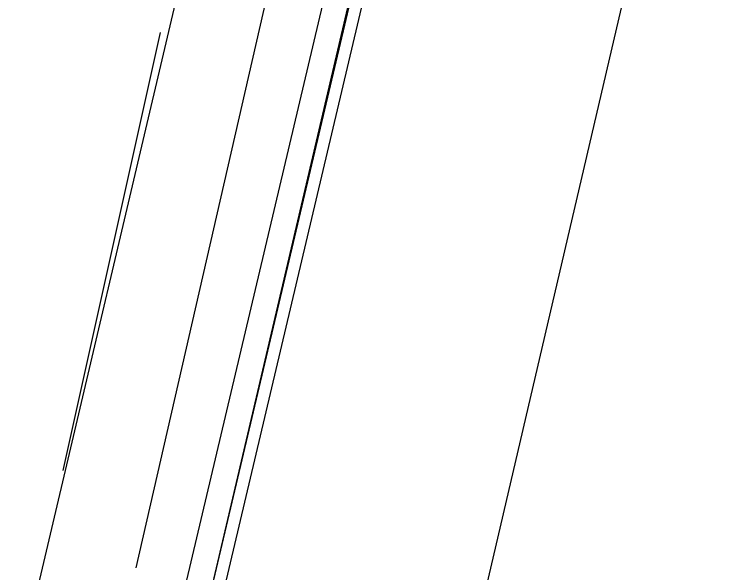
# Model space of a CAD drawing. Header units: feet. Extents: x -84 to 198, y -22 to 181.
# Drawn here: x 113.827 to 114.596, y 60.944 to 61.558 of the extents above; entities that cross this region are included whole.
import ezdxf

# ---------------------------------------------------------------- set-up
doc = ezdxf.new("R2010")
doc.units = ezdxf.units.FT
doc.layers.add('A-LINEA', color=7, linetype='CONTINUOUS')

msp = doc.modelspace()

# ---------------------------------------------------------------- linework, layer by layer
at = {"layer": 'A-LINEA'}
for p, q in [((113.8267, 60.8178), (115.48, 67.8444)), ((114.3333, 62.5778), (113.96, 60.9511)), ((113.9867, 61.5378), (113.88, 61.0578))]:
    msp.add_line(p, q, dxfattribs=at)
for points in [[(114.2933, 60.7111), (114.7067, 62.4844), (115.0933, 64.1111)], [(114.4, 62.5644), (114, 60.8711), (114, 60.8578), (114.0133, 60.8578), (114.0267, 60.8578), (114.4267, 62.5644)], [(114.44, 62.5511), (114.04, 60.8578), (114.0267, 60.8578), (114.4267, 62.5511)]]:
    msp.add_lwpolyline(points, dxfattribs=at)

doc.saveas('drawing.dxf')
